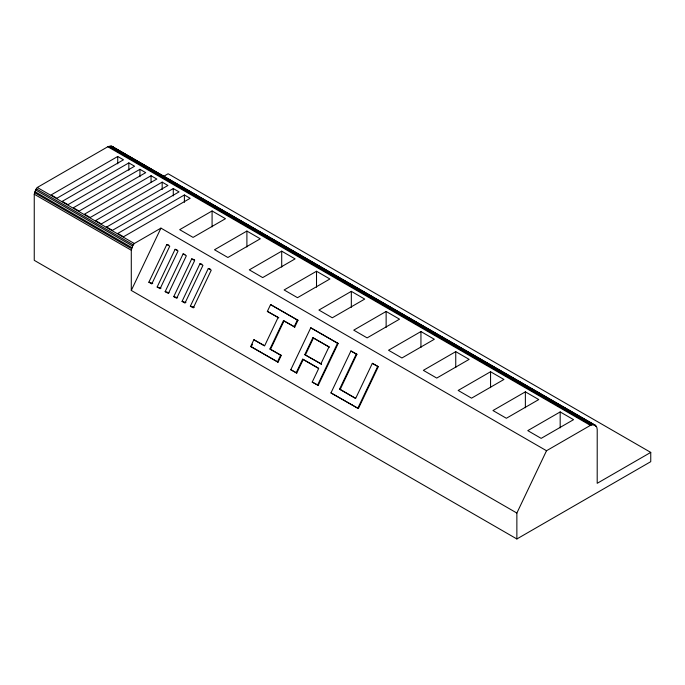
<?xml version="1.0" encoding="UTF-8"?>
<svg xmlns="http://www.w3.org/2000/svg" width="685" height="685" viewBox="0 0 685 685"><rect width="100%" height="100%" fill="white"/><g stroke="black" fill="none" stroke-linecap="round" stroke-linejoin="round"><path stroke-width="1.03" d="M34.25 194.223L35.586 189.993L37.264 187.476L107.819 146.744L111.638 146.17L595.077 425.154L596.798 427.294L597.217 429.495L597.2 483.31L650.75 452.4L650.75 461.673L516.867 538.967L34.25 260.334L34.25 194.223L131.289 250.248L131.289 290.44L516.867 513.048L516.867 538.967M131.289 250.248L132.633 246.018L134.303 243.5L160.941 228.122L546.519 450.73L590.247 425.462L592.354 424.734L595.077 425.154M131.289 290.44L160.941 228.122M166.806 244.502L169.752 246.198L151.805 283.915L148.859 282.22L166.806 244.502L168.741 245.076M175.103 249.289L178.049 250.993L160.102 288.71L157.156 287.006L175.103 249.289L177.038 249.871M183.1 253.912L186.354 255.788L168.399 293.505L165.153 291.63L183.1 253.912L185.036 254.486M191.706 258.879L194.651 260.574L176.704 298.292L173.759 296.596L191.706 258.879L194.608 259.743M200.003 263.665L202.948 265.369L185.001 303.087L182.056 301.383L200.003 263.665L201.947 264.247M208.308 268.46L211.254 270.164L193.307 307.882L190.361 306.178L208.308 268.46L210.244 269.034M267.356 311.392L278.709 317.772L267.356 311.392L270.592 304.602L298.009 320.246L294.773 327.045L283.427 320.674L269.941 349.007L281.287 355.387L278.059 362.177L250.642 346.533L253.87 339.734L264.333 345.591M250.642 346.533L251.275 346.721L252.491 344.17M278.067 317.583L264.581 345.916L253.87 339.734M270.575 349.196L284.061 320.863L294.773 327.045M277.416 361.988L280.653 355.19L281.287 355.387M294.13 326.856L297.367 320.058L298.009 320.246M290.8 369.72L310.759 327.79L338.176 343.442L318.217 385.364L312.223 382.084L318.696 368.496L302.624 359.214L296.16 372.811L290.8 369.72L296.802 373L303.267 359.411L318.439 368.17M304.791 354.667L321.496 364.129L304.791 354.667L312.874 337.679L329.579 347.141M305.433 354.856L313.516 337.868M320.854 363.94L328.946 346.952L312.874 337.679M317.583 385.175L337.534 343.245L338.176 343.442M339.554 389.2L355.626 398.482L372.34 363.341L378.334 366.629L358.383 408.56L330.966 392.907L350.917 350.977L356.919 354.256L340.197 389.397L339.554 389.2L356.277 354.068L356.919 354.256M357.741 408.363L377.7 366.432L378.334 366.629M516.867 513.048L546.519 450.73M117.726 156.48L51.118 194.934L56.872 198.265L123.48 159.802L117.726 156.48L117.726 163.852M128.84 162.902L62.232 201.356L67.986 204.678L134.594 166.224L128.84 162.902L128.84 170.265M139.945 169.315L73.346 207.769L79.1 211.091L145.708 172.637L139.945 169.315L139.945 176.679M151.06 175.728L84.452 214.182L90.215 217.505L156.822 179.05L151.06 175.728L151.06 182.047M163.518 176.422L168.133 173.759L650.75 452.4M162.174 182.141L95.566 220.596L101.329 223.926L167.928 185.472L162.174 182.141L162.174 189.514M106.209 227.283L173.288 188.563L179.042 191.886L112.408 230.357L106.654 227.026M184.393 194.977L117.769 233.448L123.523 236.77L190.156 198.299L184.393 194.977L184.393 202.34M212.085 210.963L179.684 229.672L193.076 237.395L225.476 218.695L212.085 210.963L212.085 226.906M246.9 231.059L214.499 249.768L227.882 257.492L260.283 238.791L246.9 231.059L246.9 247.002M281.706 251.155L249.306 269.864L262.697 277.588L295.089 258.887L281.706 251.155L281.706 267.099M316.513 271.251L284.112 289.96L297.504 297.684L329.905 278.983L316.513 271.251L316.513 287.195M351.328 291.348L318.927 310.057L332.311 317.789L364.711 299.08L351.328 291.348L351.328 307.291M386.134 311.444L353.734 330.153L367.126 337.885L399.518 319.176L386.134 311.444L386.134 327.387M420.941 331.54L388.541 350.249L401.932 357.981L434.333 339.272L420.941 331.54L420.941 347.483M455.748 351.636L423.356 370.345L436.739 378.077L469.139 359.368L455.748 351.636L455.748 367.58M490.563 371.741L458.162 390.441L471.545 398.173L503.946 379.464L490.563 371.741L490.563 387.676M525.369 391.837L492.969 410.538L506.361 418.27L538.761 399.56L525.369 391.837L525.369 407.78M560.176 411.933L527.775 430.634L541.167 438.366L573.568 419.657L560.176 411.933L560.176 427.877M148.859 282.22L152.729 283.367M157.156 287.006L161.035 288.162M165.153 291.63L169.032 292.778M173.759 296.596L177.629 297.744M182.056 301.383L185.935 302.539M190.361 306.178L194.232 307.334M302.624 359.214L303.267 359.411M296.16 372.811L296.802 373M312.223 382.084L318.217 385.364M330.966 392.907L358.383 408.56M352.39 405.272L353.032 405.46M111.638 146.17L595.779 425.693M110.722 146.033L593.347 424.666M594.503 425.342L596.361 426.412M109.737 146.093L592.354 424.734M108.701 146.359L591.318 425M107.819 146.744L590.436 425.376M270.592 304.602L297.367 320.058M310.759 327.79L337.534 343.245M350.917 350.977L356.277 354.068M372.34 363.341L377.7 366.432M37.264 187.476L134.303 243.5M36.262 188.829L133.301 244.853M35.586 189.993L132.633 246.018M34.918 191.646L131.957 247.67M34.584 192.673L131.623 248.698M340.197 389.397L355.369 398.156M269.941 349.007L280.653 355.19M251.275 346.721L278.059 362.177M112.46 146.513L113.744 147.772M173.288 188.563L173.288 195.927"/></g></svg>
